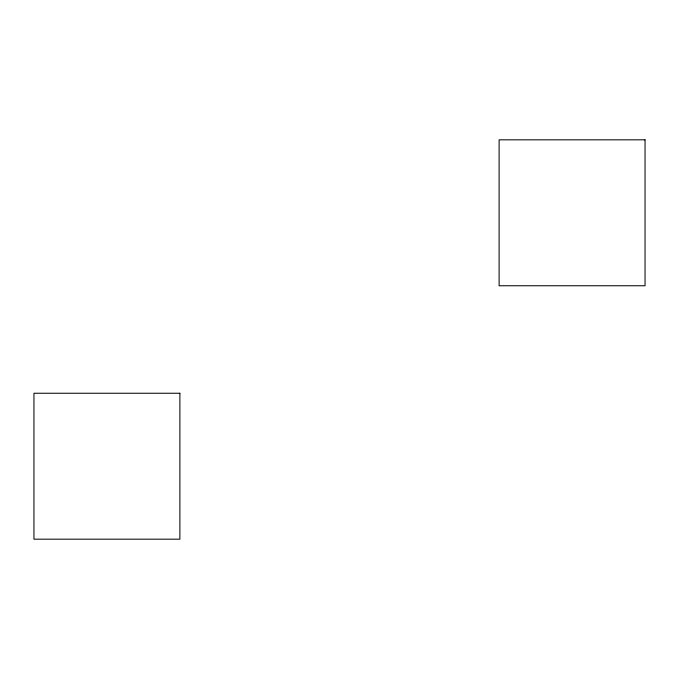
<?xml version="1.0" encoding="UTF-8"?>
<svg xmlns="http://www.w3.org/2000/svg" width="679" height="679" viewBox="0 0 679 679"><rect width="100%" height="100%" fill="white"/><g stroke="black" fill="none" stroke-linecap="round" stroke-linejoin="round"><path stroke-width="1.02" d="M645.05 139.823L499.116 139.823L499.116 285.757L645.05 285.757L645.05 139.823M179.884 393.243L33.95 393.243L33.95 539.177L179.884 539.177L179.884 393.243"/></g></svg>
